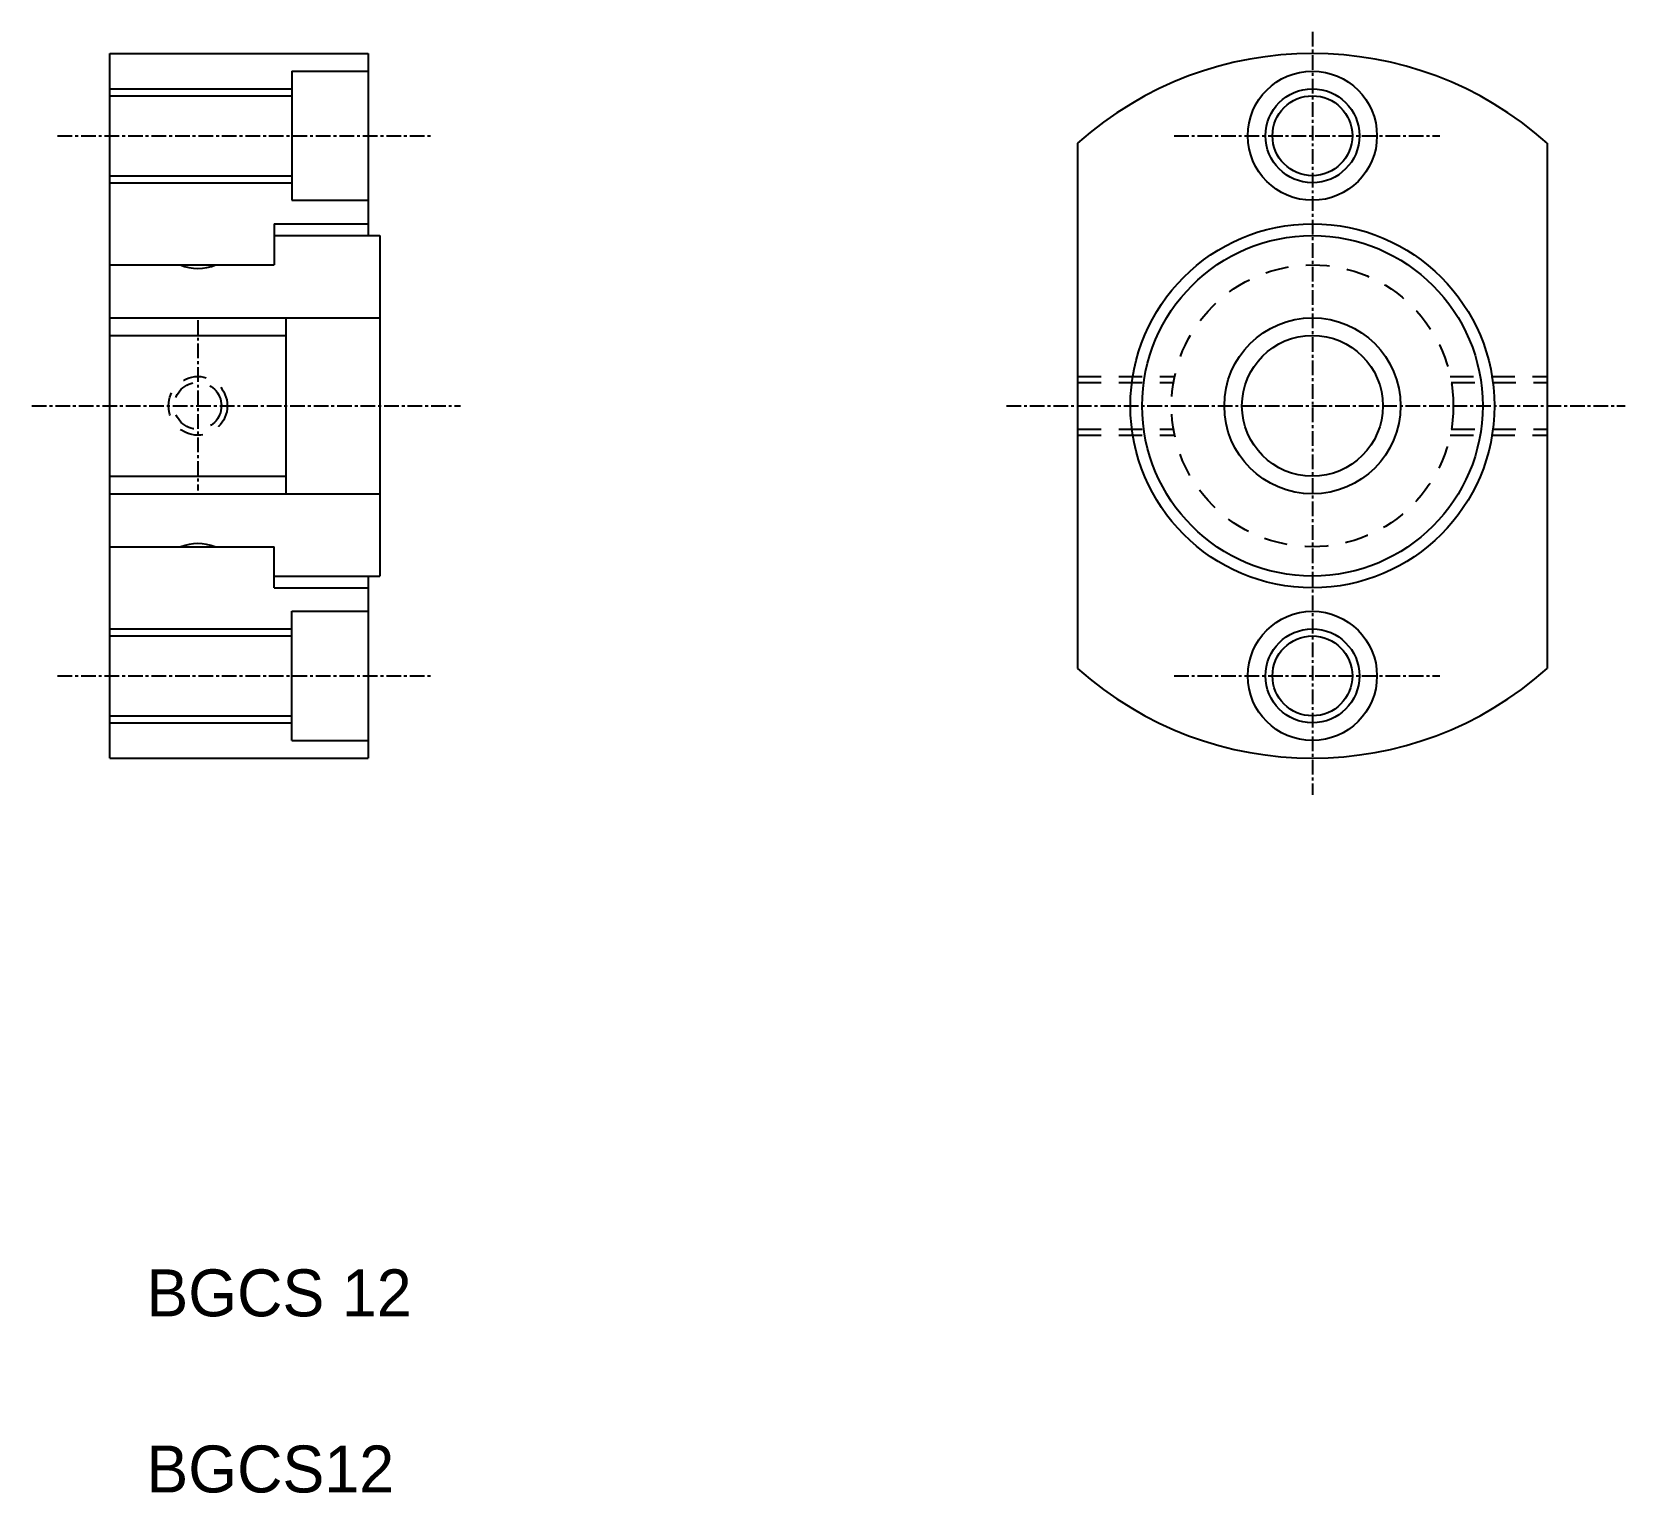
# Model space of a CAD drawing. Extents: x 148 to 284, y 78 to 203.
import ezdxf

# ---------------------------------------------------------------- set-up
doc = ezdxf.new("R2010")
doc.units = 0
doc.linetypes.add('CENTER', pattern=[2, 1.25, -0.25, 0.25, -0.25])
doc.linetypes.add('DASHED', pattern=[3.5, 2, -1.5])
doc.layers.get('0').update_dxf_attribs({"linetype": 'CONTINUOUS'})
doc.layers.add('CENTER', color=1, linetype='CENTER')

msp = doc.modelspace()

# ---------------------------------------------------------------- linework, layer by layer
for p, q in [((154.88, 141.08), (154.88, 201.08)), ((154.88, 201.08), (176.88, 201.08)), ((176.88, 201.08), (176.88, 185.58)), ((170.38, 199.58), (170.38, 188.58)), ((170.38, 199.58), (176.88, 199.58)), ((154.88, 197.48), (170.38, 197.48)), ((237.3, 193.44), (237.3, 148.72)), ((277.3, 193.44), (277.3, 148.72)), ((154.88, 190.68), (170.38, 190.68)), ((170.38, 188.58), (176.88, 188.58)), ((168.88, 186.58), (176.88, 186.58)), ((168.88, 186.58), (168.88, 183.08)), ((168.88, 185.58), (177.88, 185.58)), ((177.88, 185.58), (177.88, 156.58)), ((154.88, 183.08), (168.88, 183.08)), ((154.88, 178.58), (177.88, 178.58)), ((169.88, 178.58), (169.88, 163.58)), ((154.88, 177.08), (169.88, 177.08)), ((158.63, 177.08), (158.63, 177.08)), ((162.38, 177.08), (162.38, 177.08)), ((154.88, 165.08), (169.88, 165.08)), ((154.88, 163.58), (177.88, 163.58)), ((154.88, 159.08), (168.88, 159.08)), ((168.88, 155.58), (168.88, 159.08)), ((168.88, 156.58), (177.88, 156.58)), ((176.88, 156.58), (176.88, 141.08)), ((168.88, 155.58), (176.88, 155.58)), ((170.38, 142.58), (170.38, 153.58)), ((170.38, 153.58), (176.88, 153.58)), ((154.88, 151.48), (170.38, 151.48)), ((154.88, 144.68), (170.38, 144.68)), ((170.38, 142.58), (176.88, 142.58)), ((154.88, 141.08), (176.88, 141.08))]:
    msp.add_line(p, q)
at = {"color": 3}
for p, q in [((154.88, 198.08), (170.38, 198.08)), ((154.88, 190.08), (170.38, 190.08)), ((154.88, 152.08), (170.38, 152.08)), ((154.88, 144.08), (170.38, 144.08))]:
    msp.add_line(p, q, dxfattribs=at)
at = {"color": 3, "linetype": 'DASHED'}
for p, q in [((237.3, 173.58), (245.56, 173.58)), ((237.3, 173.08), (245.47, 173.08)), ((269.03, 173.58), (277.3, 173.58)), ((269.13, 173.08), (277.3, 173.08)), ((237.3, 169.08), (245.47, 169.08)), ((237.3, 168.58), (245.56, 168.58)), ((269.03, 168.58), (277.3, 168.58)), ((269.13, 169.08), (277.3, 169.08))]:
    msp.add_line(p, q, dxfattribs=at)
for centre, radius in [((257.3, 194.08), 5.5), ((257.3, 194.08), 3.4), ((257.3, 171.08), 15.5), ((257.3, 171.08), 14.5), ((257.3, 171.08), 7.5), ((257.3, 171.08), 6), ((257.3, 148.08), 5.5), ((257.3, 148.08), 3.4)]:
    msp.add_circle(centre, radius)
at = {"color": 3}
for centre in [(257.3, 194.08), (257.3, 148.08)]:
    msp.add_circle(centre, 4, dxfattribs=at)
at = {"color": 3, "linetype": 'DASHED'}
for centre, radius in [((257.3, 171.08), 12), ((162.38, 171.08), 2.5), ((162.38, 171.08), 2)]:
    msp.add_circle(centre, radius, dxfattribs=at)
for centre, radius, start, end in [((257.3, 171.08), 30, 48.1897, 131.8103), ((162.38, 186.78), 4, 247.6684, 292.3316), ((162.38, 155.35), 4, 68.708, 111.292), ((257.3, 171.08), 30, 228.1897, 311.8103)]:
    msp.add_arc(centre, radius, start, end)
at = {"layer": 'CENTER', "color": 1, "linetype": 'CENTER'}
for p, q in [((257.3, 202.93), (257.3, 137.94)), ((150.43, 194.08), (182.41, 194.08)), ((245.52, 194.08), (268.15, 194.08)), ((162.38, 178.38), (162.38, 163.87)), ((148.24, 171.08), (184.74, 171.08)), ((231.24, 171.08), (283.93, 171.08)), ((150.43, 148.08), (182.41, 148.08)), ((245.52, 148.08), (268.15, 148.08))]:
    msp.add_line(p, q, dxfattribs=at)

# ---------------------------------------------------------------- texts
for s, p in [('BGCS 12', (157.99, 93.54)), ('BGCS12', (157.99, 78.54))]:
    msp.add_text(s, height=4).set_placement(p)

doc.saveas('drawing.dxf')
